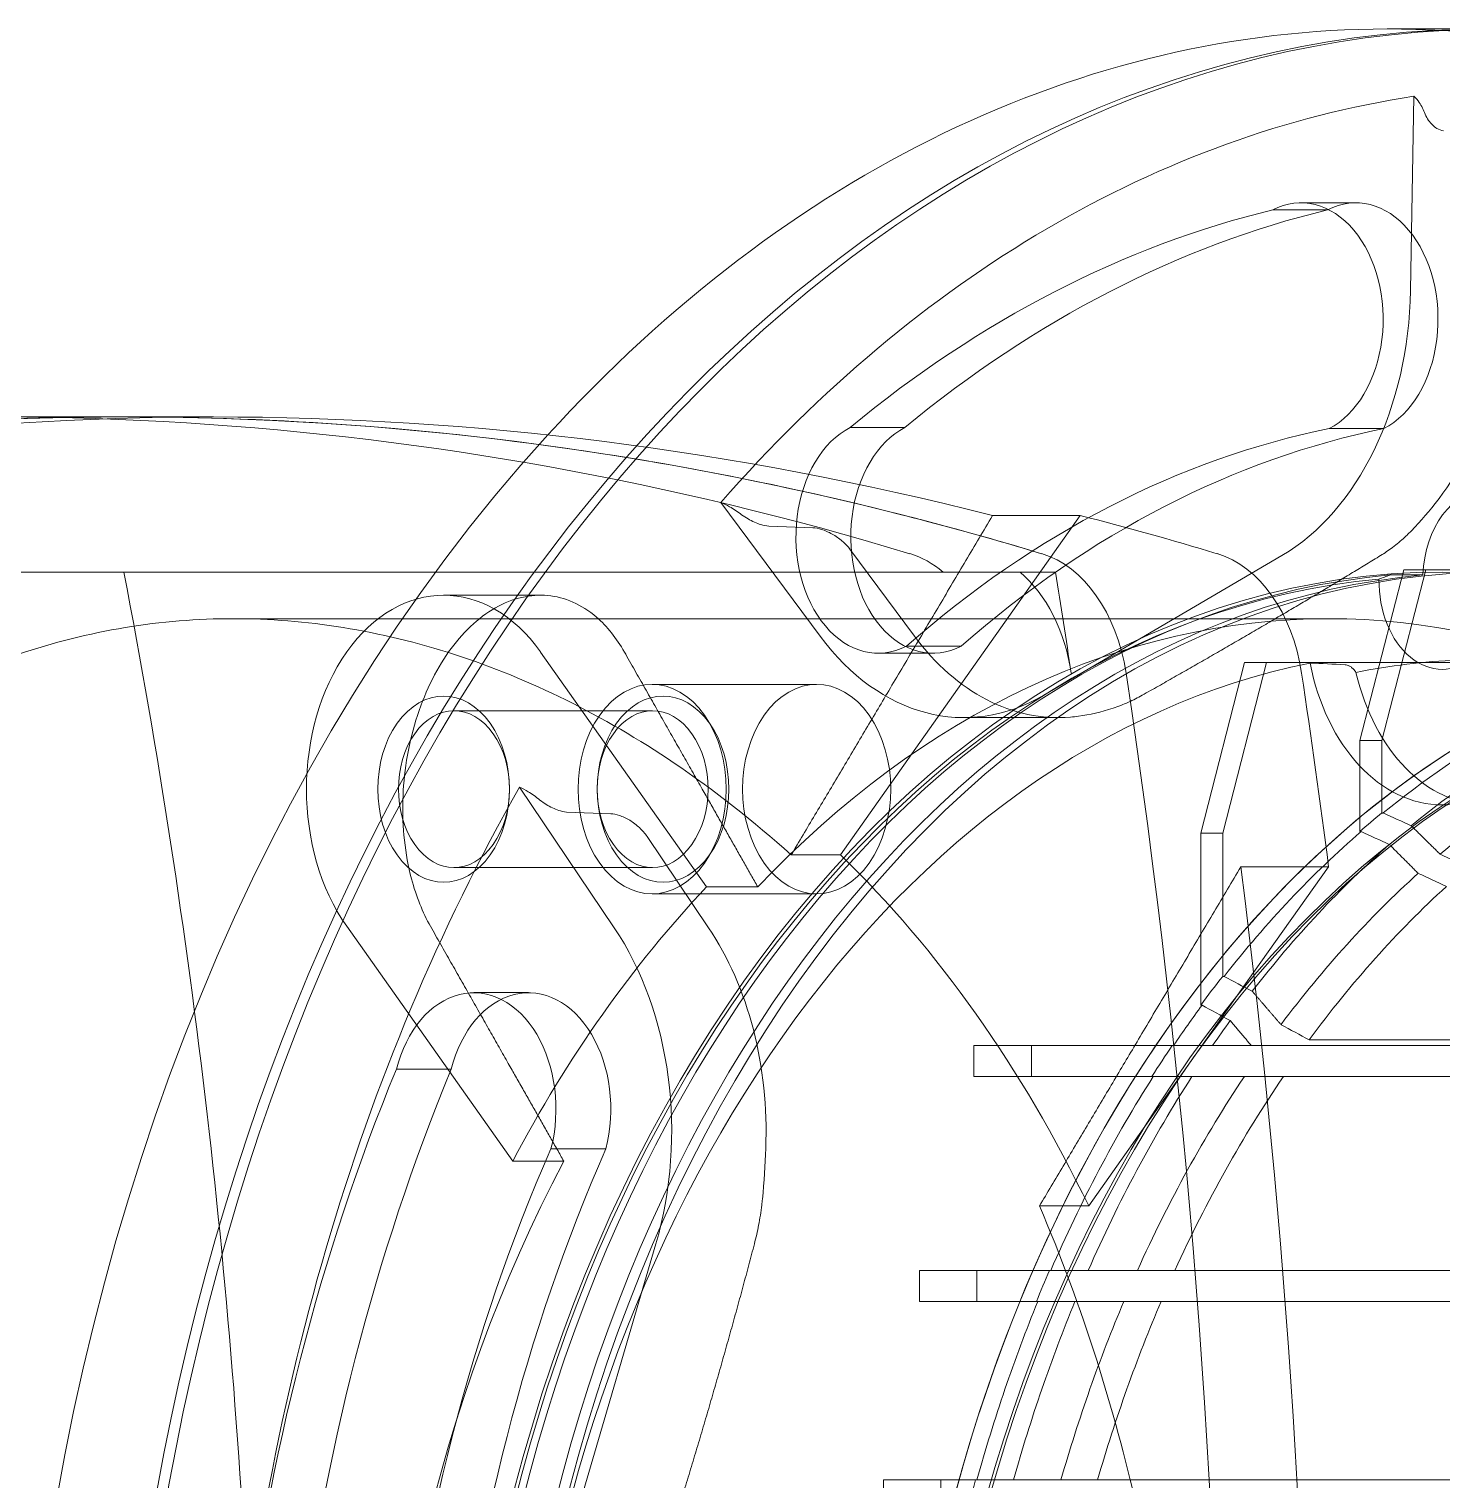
# Model space of a CAD drawing. Header units: millimetres. Extents: x -6314 to 11113, y -129 to 3675.
# Drawn here: x -4060.26 to -4042.05, y 2221.75 to 2240.45 of the extents above; entities that cross this region are included whole.
import ezdxf

# ---------------------------------------------------------------- set-up
doc = ezdxf.new("R2010")
doc.units = ezdxf.units.MM
doc.layers.add('Equipment', color=123, linetype='Continuous')

# ---------------------------------------------------------------- blocks, each defined once
blk = doc.blocks.new('A$C161d446f')
at = {"layer": 'Equipment', "linetype": 'Continuous', "lineweight": 0, "extrusion": (0, 1, 0)}
for p, q in [((-29.373, 562.961), (-30.787, 562.961)), ((-29.716, 562.094), (-29.673, 559.591)), ((-28.259, 560.72), (-28.966, 560.72)), ((-27.897, 560.63), (-28.604, 560.63)), ((-22.448, 557.825), (-23.155, 557.825)), ((-13.109, 557.961), (-14.241, 557.961)), ((-13.109, 557.961), (-11.412, 557.961)), ((-28.622, 557.811), (-29.329, 557.811)), ((-22.063, 555.134), (-20.782, 556.86)), ((-24.284, 556.69), (-25.416, 556.69)), ((-22.324, 552.317), (-25.416, 556.69)), ((-21.399, 556.552), (-21.968, 556.533)), ((-28.015, 556.174), (-24.945, 554.375)), ((-22.447, 556.255), (-23.279, 555.134)), ((-37.858, 555.991), (-29.868, 555.991)), ((-29.302, 553.793), (-29.868, 555.991)), ((-29.868, 555.991), (-29.585, 555.991)), ((-29.585, 555.991), (-29.019, 553.793)), ((-13.088, 555.961), (-25.094, 555.961)), ((-4.686, 555.961), (-13.088, 555.961)), ((-29.408, 555.924), (-29.832, 555.924)), ((-18.457, 555.664), (-17.209, 555.664)), ((-28.058, 555.361), (-28.618, 555.361)), ((-14.499, 555.361), (-28.058, 555.361)), ((-26.68, 555.251), (-26.811, 555.303)), ((-23.174, 555.006), (-23.881, 555.006)), ((-22.811, 554.916), (-23.518, 554.916)), ((-20.599, 551.905), (-18.459, 554.931)), ((-33.828, 554.795), (-27.817, 554.795)), ((-27.252, 552.597), (-27.817, 554.795)), ((-27.817, 554.795), (-27.534, 554.795)), ((-27.534, 554.795), (-26.969, 552.597)), ((-22.017, 554.514), (-19.896, 554.514)), ((-23.916, 554.086), (-25.132, 554.086)), ((-19.903, 554.175), (-17.342, 554.175)), ((-29.302, 553.793), (-29.302, 552.856)), ((-29.019, 553.793), (-29.302, 553.793)), ((-29.019, 553.793), (-29.019, 552.618)), ((-18.187, 553.191), (-19.408, 551.378)), ((-29.318, 552.856), (-29.302, 552.856)), ((-19.362, 552.847), (-18.794, 552.867)), ((-29.019, 552.618), (-29.036, 552.618)), ((-27.252, 552.597), (-27.252, 550.751)), ((-26.969, 552.597), (-27.252, 552.597)), ((-26.969, 552.597), (-26.969, 550.38)), ((-20.624, 551.378), (-19.831, 552.555)), ((-21.689, 552.317), (-22.324, 552.317)), ((-28.616, 552.164), (-27.484, 552.164)), ((-28.616, 552.164), (-27.65, 550.799)), ((-19.903, 552.153), (-17.342, 552.153)), ((-21.258, 551.905), (-20.599, 551.905)), ((-22.017, 551.814), (-19.896, 551.814)), ((-15.959, 551.396), (-18.099, 548.369)), ((-27.65, 550.799), (-25.524, 547.792)), ((-27.268, 550.751), (-27.252, 550.751)), ((-17.596, 550.541), (-18.303, 550.541)), ((-26.969, 550.38), (-26.985, 550.38)), ((-50.844, 549.861), (-27.618, 549.861)), ((-34.181, 549.932), (-28.367, 549.932)), ((-27.122, 549.861), (-26.618, 549.861)), ((-26.618, 549.861), (-26.602, 549.861)), ((-26.602, 549.861), (-24.787, 549.861)), ((-24.787, 549.861), (-24.045, 549.861)), ((-24.787, 549.461), (-24.787, 549.861)), ((-24.045, 549.861), (-24.045, 549.461)), ((-28.033, 549.461), (-33.848, 549.461)), ((-26.355, 549.461), (-26.855, 549.461)), ((-26.339, 549.461), (-26.355, 549.461)), ((-24.787, 549.461), (-26.339, 549.461)), ((-24.045, 549.461), (-24.787, 549.461)), ((-16.599, 549.554), (-17.306, 549.554)), ((-18.593, 548.528), (-19.3, 548.528)), ((-18.099, 548.369), (-18.758, 548.369)), ((-25.524, 547.792), (-24.889, 547.792)), ((-19.944, 547.303), (-18.672, 542.961)), ((-32.45, 546.961), (-26.635, 546.961)), ((-26.635, 546.961), (-26.152, 546.961)), ((-25.035, 546.961), (-25.019, 546.961)), ((-25.019, 546.961), (-24.083, 546.961)), ((-24.083, 546.961), (-23.341, 546.961)), ((-24.083, 546.561), (-24.083, 546.961)), ((-23.341, 546.961), (-23.341, 546.561)), ((-26.458, 546.561), (-32.273, 546.561)), ((-25.977, 546.561), (-26.458, 546.561)), ((-24.867, 546.561), (-25.347, 546.561)), ((-24.85, 546.561), (-24.867, 546.561)), ((-24.083, 546.561), (-24.85, 546.561)), ((-23.341, 546.561), (-24.083, 546.561)), ((-31.453, 544.261), (-25.639, 544.261)), ((-25.639, 544.261), (-25.166, 544.261)), ((-25.166, 544.261), (-24.555, 544.261)), ((-24.555, 544.261), (-24.083, 544.261)), ((-24.083, 544.261), (-24.066, 544.261)), ((-24.066, 544.261), (-23.619, 544.261)), ((-23.619, 544.261), (-22.878, 544.261)), ((-23.619, 543.861), (-23.619, 544.261)), ((-22.878, 544.261), (-22.878, 543.861))]:
    blk.add_line(p, q, dxfattribs=at)
at = {"layer": 'Equipment', "linetype": 'Continuous', "lineweight": 0}
for centre, major_axis, ratio, start_param, end_param in [((-29.373, 537.961), (0, 25), 0.707107, 0, 2.583794), ((-30.787, 537.961), (0, -25), 0.707107, -0.466004, 3.141593), ((-30.646, 537.961), (0, -25), 0.707107, -0.474979, 3.141593), ((-29.373, 537.961), (0, 25), 0.707107, -0.658845, 0), ((-28.259, 559.22), (0, 1.5), 0.707107, -0.349071, 2.792532), ((-30.646, 537.961), (0, 23), 0.707107, -0.528285, -0.169847), ((-26.987, 559.684), (0, -3.8), 0.707107, -1.546362, -0.392699), ((-11.412, 477.961), (0, 80), 0.707107, -0.122551, 0.210287), ((-22.811, 556.416), (0, -1.5), 0.707107, -0.349071, 2.792532), ((-29.373, 537.961), (0, -25), 0.707107, -0.557799, 2.482747), ((-31.339, 538.014), (0, 20), 0.707107, -0.55553, -0.142602), ((-30.646, 555.861), (0, 1.153), 0.707107, -1.515962, 1.515962), ((-15.372, 477.961), (0, 80), 0.707107, 0.178491, 0.210287), ((-26.885, 554.243), (0, 2), 0.707107, 0.210287, 1.36051), ((-22.925, 554.243), (0, 2), 0.707107, 0.210287, 0.537235), ((30.024, 537.961), (0, -80), 0.707107, -1.797739, -1.781083), ((-23.915, 554.243), (0, -2), 0.707107, -2.604358, -1.781083), ((51.749, 537.961), (0, -80), 0.831789, -1.797739, -1.620042), ((-30.08, 555.861), (0, -1.153), 0.707107, -1.578919, 1.578919), ((-30.646, 537.961), (0, 18), 0.707107, -1.506816, -0.063981), ((-41.039, 556.867), (-16.538, 3.884), 0.139653, -2.329738, -2.317545), ((-30.221, 537.961), (0, 18), 0.707107, -1.506816, -0.063981), ((-30.08, 537.961), (0, 17.946), 0.707107, -1.50653, -0.064267), ((-35.171, 537.961), (0, 17.2), 0.707107, -1.461834, -0.108985), ((-23.916, 557.886), (0, -3.8), 0.707107, -0.392699, 0.760964), ((-30.646, 555.461), (0, -2.5), 0.707107, -1.248437, 1.248437), ((-1420.139, 832.869), (1991.494, -148.147), 0.122961, -0.788214, -0.787897), ((27.054, 537.961), (0, -80), 0.707107, -1.781083, -1.749287), ((-30.08, 537.961), (0, 17), 0.707107, -1.428662, -0.142134), ((-19.896, 553.164), (0, 1.35), 0.707107, -3.926991, 2.356194), ((-35.129, 537.961), (0, 16.6), 0.707107, -4.712389, 1.570796), ((-17.209, 553.164), (0, 1.2), 0.707107, -0.785398, 5.497787), ((97.589, 1.671), (0, 579.318), 0.707107, 0.314258, 0.315192), ((-15.372, 537.961), (0, -17.4), 0.707107, -2.541155, -2.171234), ((84.718, 59.161), (0, 518.829), 0.707107, 0.317373, 0.318417), ((-17.462, 548.758), (0, -3.8), 0.707107, -2.33176, -1.178097), ((-17.596, 549.041), (0, 1.5), 0.707107, -1.221736, 1.919867), ((26.648, 352.653), (0, 211.775), 0.707107, 0.366295, 0.368898), ((-30.646, 537.961), (0, 23), 0.707107, -1.400949, -1.042512), ((-31.315, 537.98), (0, 20), 0.707107, -1.428194, -1.015267)]:
    blk.add_ellipse(centre, major_axis=major_axis, ratio=ratio, start_param=start_param, end_param=end_param, dxfattribs=at)
at = {"layer": 'Equipment', "linetype": 'Continuous', "lineweight": 0, "extrusion": (0, 0, -1)}
for centre, major_axis, ratio, start_param, end_param in [((-31.551, 537.961), (0, 24.272), 0.707107, 0.107099, 0.678299), ((-28.966, 559.22), (0, -1.5), 0.707107, 0.349061, 3.490664), ((-31.353, 537.961), (0, 23), 0.707107, 0.169847, 0.528285), ((-28.203, 559.684), (0, 3.8), 0.707107, -2.414999, -1.595231), ((-13.109, 477.961), (0, 80), 0.707107, -0.210287, 0), ((-14.241, 477.961), (0, 80), 0.707107, -0.178491, 0), ((-23.518, 556.416), (0, 1.5), 0.707107, 0.349061, 3.490664), ((-13.109, 477.961), (0, 80), 0.707107, -0.178491, 0), ((-14.241, 477.961), (0, 80), 0.707107, 0, 0.178491), ((-13.109, 477.961), (0, 80), 0.707107, 0, 0.2118), ((-13.109, 477.961), (0, 80), 0.707107, 0, 0.178491), ((-30.632, 538.014), (0, 20), 0.707107, 0.142602, 0.55553), ((-13.109, 477.961), (0, 80), 0.707107, -0.210287, -0.178491), ((-24.622, 554.243), (0, 2), 0.707107, -1.36051, -0.210287), ((-24.622, 554.243), (0, 2), 0.707107, -1.36051, -0.210287), ((-30.787, 537.961), (0, -18), 0.707107, -3.141592653589794, 3.141592653589792), ((-30.08, 537.961), (0, -18), 0.707107, -3.141592653589794, 3.141592653589792), ((-17.209, 553.164), (0, 2.5), 0.707107, -0.785398, 2.356194), ((-28.618, 537.961), (0, 17.4), 0.707107, -0.602837, 0), ((-28.618, 537.961), (0, 17.4), 0.707107, 0, 0.641221), ((-25.132, 557.886), (0, -3.8), 0.707107, -0.760964, 0.058805), ((-35.171, 537.961), (0, 17.2), 0.707107, 0.138205, 1.432591), ((-30.08, 555.461), (0, -2.5), 0.707107, -1.298887, 1.298887), ((-30.646, 537.961), (0, 16.875), 0.707107, 0.030376, 0.14098), ((29.317, 537.961), (0, 80), 0.707107, -1.760756, -1.36051), ((29.317, 537.961), (0, 80), 0.707107, -1.760756, -1.36051), ((-22.017, 553.164), (0, -1.35), 0.707107, -5.497787, 0.785398), ((-35.171, 537.961), (0, -16.6), 0.707107, -4.712389, 1.570796), ((-20.037, 553.164), (0, -1.2), 0.707107, -2.356194, 3.926991), ((-19.903, 553.164), (0, 1.011), 0.707107, -5.497787, 0.785398), ((-17.342, 553.164), (0, 1.011), 0.707107, -5.497787, 0.785398), ((-35.4, 537.961), (0, 17.2), 0.707107, 0.375007, 0.523599), ((-35.763, 537.961), (0, 17.057), 0.707107, 0.378298, 0.528429), ((-36.135, 537.961), (0, 16.743), 0.707107, 0.385786, 0.539448), ((-31.551, 537.961), (0, -24.272), 0.707107, -2.249095, -1.677896), ((113.538, -78.821), (0, 663.199), 0.707107, -0.310364, -0.30955), ((-35.383, 537.961), (0, -17.2), 0.707107, -2.617994, -2.590926), ((-35.4, 537.961), (0, -17.2), 0.707107, -2.590926, -2.409262), ((-35.763, 537.961), (0, -17.057), 0.707107, -2.585788, -2.401725), ((99.402, -14.785), (0, 595.929), 0.707107, -0.313171, -0.312264), ((-36.135, 537.961), (0, -16.743), 0.707107, -2.574059, -2.384413), ((28.186, 537.961), (0, 80), 0.707107, -1.749287, -1.392306), ((-36.498, 537.961), (0, -16.6), 0.707107, -2.568577, -2.376268), ((-27.959, 537.961), (0, -17.4), 0.707107, -2.500372, -2.212017), ((-18.678, 548.758), (0, 3.8), 0.707107, -1.629601, -0.809833), ((33.269, 320.901), (0, 245.276), 0.707107, -0.358792, -0.356553), ((-35.383, 537.961), (0, -17.2), 0.707107, -2.409262, -2.37753), ((-18.303, 549.041), (0, 1.5), 0.707107, -1.919867, 1.221736), ((-35.4, 537.961), (0, -17.2), 0.707107, -2.37753, -2.334859), ((-35.763, 537.961), (0, -17.057), 0.707107, -2.369494, -2.342895), ((25.554, 351.385), (0, 212.687), 0.707107, -0.3667, -0.36411), ((-35.383, 537.961), (0, -17.2), 0.707107, -2.334859, -2.303127), ((-114.506, 549.461), (-212.687, 0), 0, -1.992085, -1.989495), ((-36.498, 537.961), (0, -16.6), 0.707107, -2.336121, -2.143812), ((-36.135, 537.961), (0, -16.743), 0.707107, -2.327976, -2.13833), ((-35.763, 537.961), (0, -17.057), 0.707107, -2.310664, -2.126601), ((-35.4, 537.961), (0, -17.2), 0.707107, -2.303127, -2.121463), ((-31.353, 537.961), (0, -23), 0.707107, -2.099081, -1.740643), ((-30.608, 537.98), (0, -20), 0.707107, -2.126326, -1.713398), ((-28.618, 537.961), (0, -17.4), 0.707107, -2.212017, -0.929575), ((-287.989, 546.961), (579.318, 0), 0, -1.10059, -1.099656), ((-35.383, 537.961), (0, -17.2), 0.707107, -2.121463, -2.094395), ((-36.498, 537.961), (0, -16.6), 0.707107, -2.115392, -1.960072), ((-36.135, 537.961), (0, -16.743), 0.707107, -2.110245, -1.956583), ((-35.763, 537.961), (0, -17.057), 0.707107, -2.099225, -1.949094), ((-35.4, 537.961), (0, -17.2), 0.707107, -2.094395, -1.945803), ((-35.383, 537.961), (0, -17.2), 0.707107, -1.945803, -1.92093)]:
    blk.add_ellipse(centre, major_axis=major_axis, ratio=ratio, start_param=start_param, end_param=end_param, dxfattribs=at)
at = {"layer": 'Equipment', "linetype": 'Continuous', "lineweight": 0}
for points, knots in [([(-29.86, 561.863), (-29.841, 561.917), (-29.814, 561.971), (-29.766, 562.041), (-29.742, 562.069), (-29.716, 562.094)], [-0.3083535, -0.3083535, -0.3083535, -0.3083535, -0.2220133, -0.2220133, -0.1606167, -0.1606167, -0.1606167, -0.1606167]), ([(-30.097, 561.647), (-30.068, 561.653), (-30.037, 561.664), (-29.974, 561.702), (-29.933, 561.742), (-29.889, 561.806), (-29.874, 561.834), (-29.86, 561.863)], [0.7373627, 0.7373627, 0.7373627, 0.7373627, 0.7966126, 0.7966126, 0.8849668, 0.8849668, 0.9333089, 0.9333089, 0.9333089, 0.9333089]), ([(-29.596, 556.409), (-29.61, 556.422), (-29.624, 556.435), (-29.763, 556.57), (-29.876, 556.703), (-29.988, 556.844)], [4.4756072, 4.4756072, 4.4756072, 4.4756072, 4.4993418, 4.4993418, 4.7078383, 4.7078383, 4.7078383, 4.7078383]), ([(-21.048, 556.701), (-21.076, 556.681), (-21.106, 556.662), (-21.185, 556.617), (-21.247, 556.59), (-21.33, 556.564), (-21.366, 556.556), (-21.399, 556.552)], [-0.9333089, -0.9333089, -0.9333089, -0.9333089, -0.8849668, -0.8849668, -0.7966126, -0.7966126, -0.7373627, -0.7373627, -0.7373627, -0.7373627]), ([(-20.782, 556.86), (-20.82, 556.843), (-20.86, 556.823), (-20.945, 556.775), (-21, 556.738), (-21.048, 556.701)], [-1.6246318, -1.6246318, -1.6246318, -1.6246318, -1.5632352, -1.5632352, -1.476895, -1.476895, -1.476895, -1.476895]), ([(-21.968, 556.533), (-22.001, 556.531), (-22.043, 556.524), (-22.123, 556.499), (-22.175, 556.476), (-22.261, 556.427), (-22.309, 556.393), (-22.383, 556.33), (-22.422, 556.289), (-22.447, 556.255)], [0.0068743, 0.0068743, 0.0068743, 0.0068743, 0.0738325, 0.0738325, 0.1480067, 0.1480067, 0.2226033, 0.2226033, 0.2975634, 0.2975634, 0.2975634, 0.2975634]), ([(-29.286, 556.174), (-29.339, 556.206), (-29.391, 556.242), (-29.495, 556.32), (-29.546, 556.363), (-29.596, 556.409)], [2.7987497, 2.7987497, 2.7987497, 2.7987497, 2.9219534, 2.9219534, 3.0503067, 3.0503067, 3.0503067, 3.0503067]), ([(-17.039, 551.396), (-16.94, 551.573), (-16.855, 551.781), (-16.71, 552.325), (-16.674, 552.679), (-16.692, 553.355), (-16.748, 553.717), (-16.954, 554.386), (-17.104, 554.692), (-17.443, 555.171), (-17.653, 555.374), (-18.099, 555.628), (-18.336, 555.679), (-18.767, 555.64), (-18.988, 555.546), (-19.317, 555.262), (-19.439, 555.107), (-19.539, 554.931)], [3.6383, 3.6383, 3.6383, 3.6383, 4.004966, 4.004966, 4.516446, 4.516446, 5.025048, 5.025048, 5.53365, 5.53365, 6.042251, 6.042251, 6.550853, 6.550853, 7.062334, 7.062334, 7.429, 7.429, 7.429, 7.429]), ([(-21.689, 552.317), (-21.202, 552.754), (-20.698, 553.151), (-19.266, 554.117), (-18.31, 554.588), (-16.391, 555.21), (-15.427, 555.361), (-13.571, 555.361), (-12.631, 555.21), (-10.808, 554.588), (-9.925, 554.117), (-8.645, 553.151), (-8.203, 552.754), (-7.786, 552.317)], [31.989971, 31.989971, 31.989971, 31.989971, 33.104109, 33.104109, 35.071976, 35.071976, 37.039842, 37.039842, 39.007708, 39.007708, 40.975574, 40.975574, 42.089712, 42.089712, 42.089712, 42.089712]), ([(-28.969, 554.669), (-28.959, 554.684), (-28.949, 554.697), (-28.937, 554.71), (-28.935, 554.712), (-28.932, 554.715), (-28.93, 554.717), (-28.919, 554.728), (-28.908, 554.737), (-28.897, 554.744), (-28.893, 554.747), (-28.889, 554.749), (-28.885, 554.751), (-28.875, 554.756), (-28.866, 554.76), (-28.856, 554.763), (-28.847, 554.766), (-28.838, 554.767), (-28.829, 554.768)], [-1.034416, -1.034416, -1.034416, -1.034416, -0.766274, -0.766274, -0.766274, -0.709938, -0.709938, -0.709938, -0.468413, -0.468413, -0.468413, -0.387165, -0.387165, -0.387165, -0.191763, -0.191763, -0.191763, -0.000014, -0.000014, -0.000014, -0.000014]), ([(-25.838, 554.207), (-25.906, 554.23), (-25.972, 554.256), (-26.097, 554.312), (-26.157, 554.342), (-26.215, 554.375)], [2.1598205, 2.1598205, 2.1598205, 2.1598205, 2.2881739, 2.2881739, 2.4113775, 2.4113775, 2.4113775, 2.4113775]), ([(-25.29, 554.092), (-25.324, 554.095), (-25.358, 554.099), (-25.534, 554.122), (-25.685, 554.156), (-25.838, 554.207)], [3.6643499, 3.6643499, 3.6643499, 3.6643499, 3.7148634, 3.7148634, 3.9132987, 3.9132987, 3.9132987, 3.9132987]), ([(-18.448, 553.024), (-18.401, 553.063), (-18.347, 553.102), (-18.264, 553.152), (-18.225, 553.173), (-18.187, 553.191)], [-0.3083535, -0.3083535, -0.3083535, -0.3083535, -0.2220133, -0.2220133, -0.1606167, -0.1606167, -0.1606167, -0.1606167]), ([(-18.794, 552.867), (-18.761, 552.872), (-18.725, 552.88), (-18.642, 552.907), (-18.582, 552.936), (-18.505, 552.982), (-18.476, 553.003), (-18.448, 553.024)], [-0.6799653, -0.6799653, -0.6799653, -0.6799653, -0.6207154, -0.6207154, -0.5323612, -0.5323612, -0.4840191, -0.4840191, -0.4840191, -0.4840191]), ([(-19.831, 552.555), (-19.807, 552.591), (-19.77, 552.634), (-19.698, 552.701), (-19.651, 552.737), (-19.567, 552.787), (-19.516, 552.811), (-19.437, 552.838), (-19.395, 552.846), (-19.362, 552.847)], [0.8927724, 0.8927724, 0.8927724, 0.8927724, 0.9677326, 0.9677326, 1.0423291, 1.0423291, 1.1165033, 1.1165033, 1.1834615, 1.1834615, 1.1834615, 1.1834615]), ([(-21.31, 547.803), (-21.313, 547.829), (-21.316, 547.854), (-21.342, 548.103), (-21.352, 548.322), (-21.36, 548.534)], [4.4756072, 4.4756072, 4.4756072, 4.4756072, 4.4993418, 4.4993418, 4.7078383, 4.7078383, 4.7078383, 4.7078383]), ([(-24.889, 528.13), (-25.163, 528.768), (-25.412, 529.438), (-26.019, 531.356), (-26.316, 532.656), (-26.708, 535.302), (-26.803, 536.649), (-26.803, 539.273), (-26.708, 540.619), (-26.316, 543.266), (-26.019, 544.566), (-25.412, 546.483), (-25.163, 547.153), (-24.889, 547.792)], [31.989971, 31.989971, 31.989971, 31.989971, 33.104109, 33.104109, 35.071976, 35.071976, 37.039842, 37.039842, 39.007708, 39.007708, 40.975574, 40.975574, 42.089712, 42.089712, 42.089712, 42.089712]), ([(-21.215, 547.303), (-21.235, 547.382), (-21.254, 547.462), (-21.286, 547.629), (-21.299, 547.716), (-21.31, 547.803)], [2.7987497, 2.7987497, 2.7987497, 2.7987497, 2.9219534, 2.9219534, 3.0503067, 3.0503067, 3.0503067, 3.0503067])]:
    blk.add_open_spline(points, degree=3, knots=knots, dxfattribs=at)
for points, weights in [([(-21.689, 552.317), (-22.949, 554.433), (-24.284, 556.69)], [1.00230603646, 1.00194996596, 1]), ([(-26.215, 554.375), (-27.814, 555.274), (-29.286, 556.174)], [1.0028966182, 1.01075124148, 1.0028966182]), ([(-19.539, 554.931), (-20.492, 553.253), (-21.258, 551.905)], [1.02572270564, 1.04170618084, 1.04522335941]), ([(-30.053, 552.326), (-29.87, 552.507), (-29.682, 552.692)], [1.02989021266, 1.02360891819, 1.01724669965]), ([(-29.399, 552.451), (-29.587, 552.263), (-29.771, 552.079)], [1.01698195124, 1.02324696695, 1.02942576353]), ([(-27.484, 552.164), (-26.149, 549.908), (-24.889, 547.792)], [1, 1.00194996596, 1.00230603646]), ([(-18.758, 548.369), (-17.992, 549.718), (-17.039, 551.396)], [1.04522335941, 1.04170618084, 1.02572270564]), ([(-28.003, 550.129), (-27.82, 550.342), (-27.632, 550.559)], [1, 1.00008088971, 1]), ([(-27.349, 550.182), (-27.485, 550.02), (-27.618, 549.861)], [1.01528126331, 1.01935390285, 1.0233511541]), ([(-27.618, 549.861), (-27.372, 549.861), (-27.122, 549.861)], [1.0233511541, 1.01935390285, 1.01528126331]), ([(-26.855, 549.461), (-27.197, 549.461), (-27.53, 549.461)], [1, 1.00008088971, 1]), ([(-19.943, 542.961), (-20.642, 545.132), (-21.215, 547.303)], [1.00289094459, 1.01074552343, 1.00289094459]), ([(-26.152, 546.961), (-25.838, 546.961), (-25.517, 546.961)], [1.02942576353, 1.02324696695, 1.01698195124]), ([(-25.347, 546.561), (-25.666, 546.561), (-25.977, 546.561)], [1.01724669965, 1.02360891819, 1.02989021266])]:
    blk.add_rational_spline(points, weights, degree=2, dxfattribs=at)

msp = doc.modelspace()

# ---------------------------------------------------------------- block references
at = {"xscale": -1}
msp.add_blockref('A$C161d446f', (-4072.123, 1677.491), dxfattribs=at)

doc.saveas('drawing.dxf')
